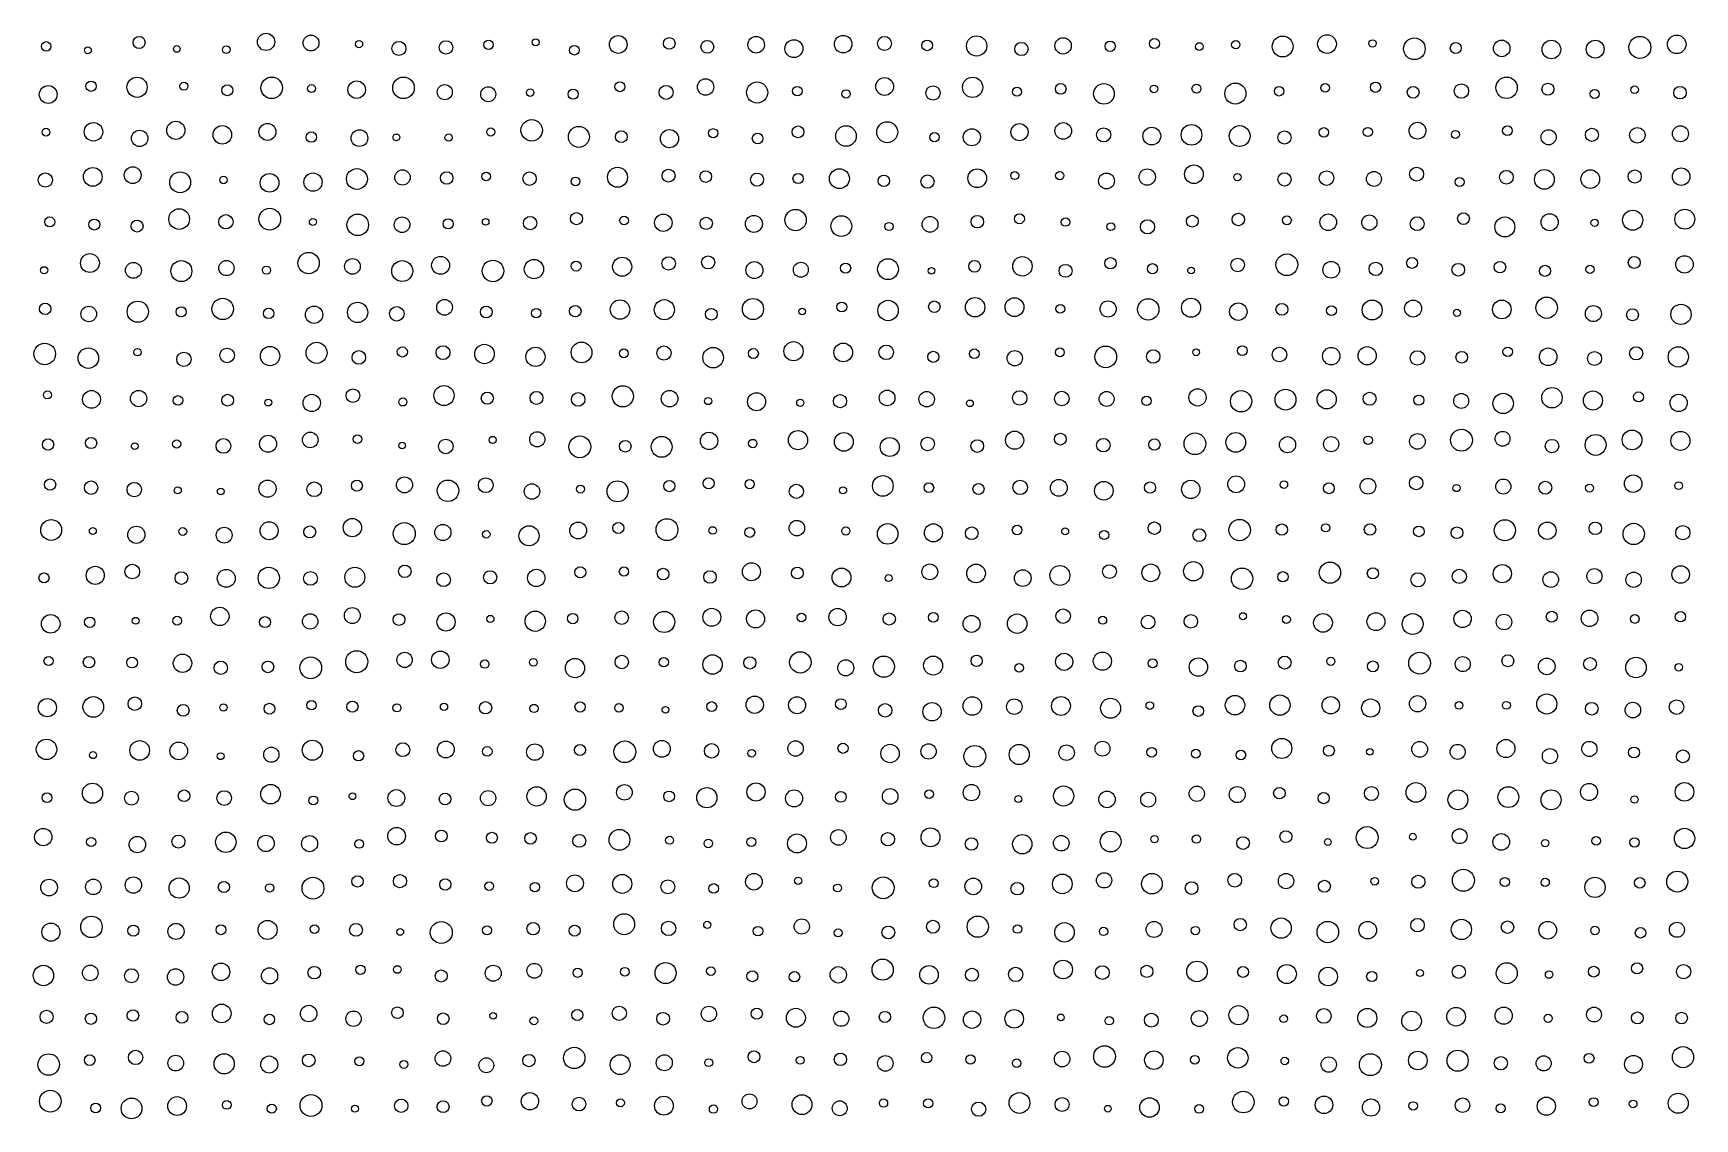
# Model space of a CAD drawing. Extents: x -295 to 305, y -195 to 205.
# Drawn here: x 229.4 to 304.6, y 5.4 to 54.6 of the extents above; entities that cross this region are included whole.
import ezdxf

# ---------------------------------------------------------------- set-up
doc = ezdxf.new("R2010")
doc.units = 0

msp = doc.modelspace()

# ---------------------------------------------------------------- linework, layer by layer
at = {"layer": 'VIA'}
for centre, radius in [((234.1508, 54.1603), 0.273), ((239.9076, 54.1907), 0.3917), ((241.9425, 54.1381), 0.3611), ((244.1183, 54.0915), 0.164), ((245.9244, 53.8932), 0.3194), ((248.0569, 53.9383), 0.3063), ((249.988, 54.0585), 0.2149), ((252.1221, 54.1691), 0.1581), ((255.8638, 54.0716), 0.402), ((258.1766, 54.1188), 0.264), ((259.9013, 53.9654), 0.2897), ((262.1144, 54.0595), 0.3775), ((263.8241, 53.8832), 0.4061), ((266.0571, 54.0864), 0.3989), ((267.9311, 54.1207), 0.3159), ((269.8653, 54.0311), 0.2405), ((272.1053, 54.0049), 0.4604), ((276.0253, 54.0103), 0.3706), ((278.1597, 53.991), 0.2335), ((280.167, 54.1115), 0.2284), ((283.8464, 54.062), 0.1886), ((285.9718, 53.9813), 0.4738), ((287.9817, 54.0902), 0.4258), ((290.0425, 54.1191), 0.1691), ((291.941, 53.8781), 0.4919), ((295.8982, 53.8934), 0.3761), ((298.1509, 53.8443), 0.4203), ((300.1372, 53.8591), 0.4052), ((302.1593, 53.9406), 0.4996), ((303.8305, 54.0782), 0.4204), ((229.9443, 53.9864), 0.2142), ((231.8311, 53.8102), 0.1547), ((235.8629, 53.8686), 0.1505), ((238.1014, 53.8361), 0.1728), ((253.878, 53.8136), 0.2192), ((274.1361, 53.8671), 0.3012), ((282.1982, 53.9791), 0.175), ((293.8184, 53.9097), 0.2507), ((230.0337, 51.8051), 0.4035), ((231.9749, 52.1803), 0.2345), ((234.06, 52.1337), 0.4583), ((236.1821, 52.1798), 0.1843), ((238.1502, 51.9965), 0.2467), ((240.1607, 52.1067), 0.487), ((241.9639, 52.0748), 0.1799), ((244.0112, 52.0213), 0.3972), ((246.1318, 52.1067), 0.4873), ((248.0015, 51.912), 0.3421), ((249.9734, 51.8153), 0.3412), ((251.8715, 51.8912), 0.1703), ((253.8221, 51.8212), 0.2294), ((255.9385, 52.1587), 0.2262), ((258.0335, 51.9014), 0.3179), ((259.8217, 52.1442), 0.3718), ((262.1571, 51.8937), 0.4787), ((263.9793, 51.9565), 0.2149), ((266.1876, 51.8286), 0.1909), ((267.9363, 52.1678), 0.4038), ((270.1302, 51.8707), 0.3243), ((271.924, 52.1295), 0.4599), ((273.9342, 51.9282), 0.2057), ((275.915, 52.0579), 0.2429), ((277.8756, 51.8331), 0.4674), ((280.1375, 52.0556), 0.1717), ((282.0681, 52.0691), 0.2037), ((283.8292, 51.8475), 0.4779), ((285.8108, 51.9506), 0.2148), ((287.8999, 52.1044), 0.1938), ((290.1839, 52.134), 0.2312), ((291.8865, 51.9054), 0.266), ((294.0721, 51.9613), 0.3284), ((296.1216, 52.1076), 0.4853), ((297.9911, 52.045), 0.2705), ((300.1079, 51.8291), 0.2041), ((301.9204, 52.0203), 0.1755), ((303.9761, 51.8856), 0.283), ((232.0839, 50.113), 0.4185), ((235.8173, 50.1798), 0.4139), ((239.9679, 50.1087), 0.3866), ((251.9434, 50.1831), 0.4875), ((268.0511, 50.0952), 0.4761), ((274.047, 50.0973), 0.391), ((276.0299, 50.1527), 0.3782), ((292.0837, 50.1636), 0.3821), ((229.9339, 50.0956), 0.1758), ((234.1751, 49.8153), 0.3725), ((237.9232, 49.9773), 0.4191), ((241.9565, 49.8745), 0.2365), ((244.1354, 49.8283), 0.3792), ((245.8089, 49.863), 0.1511), ((248.1761, 49.8503), 0.1659), ((250.0863, 50.1057), 0.1831), ((254.0798, 49.8839), 0.4762), ((256.0024, 49.8925), 0.2694), ((258.1846, 49.8035), 0.4122), ((260.1666, 50.0507), 0.2063), ((262.1809, 49.8091), 0.2404), ((264.0138, 50.1116), 0.2665), ((266.1865, 49.9214), 0.466), ((270.1928, 49.872), 0.2099), ((271.8886, 49.8659), 0.387), ((277.8604, 49.9748), 0.3192), ((280.0419, 49.9201), 0.403), ((281.842, 49.977), 0.4682), ((284.0258, 49.9216), 0.4713), ((286.0578, 49.8542), 0.2981), ((287.8388, 50.0877), 0.2148), ((289.832, 50.1067), 0.2071), ((293.8005, 49.9927), 0.1814), ((296.1595, 50.1625), 0.2211), ((298.0243, 49.8662), 0.3424), ((299.9903, 49.9764), 0.2956), ((302.0452, 49.9554), 0.3506), ((303.9974, 50.0242), 0.3646), ((229.9014, 47.9278), 0.3218), ((232.0527, 48.071), 0.4242), ((233.8613, 48.1467), 0.3797), ((236.0123, 47.8237), 0.4739), ((240.0642, 47.8003), 0.4228), ((242.0321, 47.8329), 0.4147), ((244.0223, 47.975), 0.4722), ((246.0868, 48.045), 0.3485), ((248.0929, 48.0201), 0.283), ((249.8772, 48.0894), 0.1947), ((251.8455, 47.9885), 0.3038), ((255.829, 48.052), 0.4534), ((258.1427, 48.1253), 0.2948), ((259.8272, 48.0844), 0.2623), ((262.1556, 47.9459), 0.2972), ((264.0139, 47.9987), 0.2309), ((265.8869, 47.9894), 0.4514), ((272.1298, 48.0075), 0.4245), ((273.8317, 48.1301), 0.1834), ((275.8742, 48.1258), 0.1889), ((277.9912, 47.886), 0.3604), ((279.8351, 48.0633), 0.3706), ((281.9508, 48.1905), 0.4226), ((283.9218, 48.0576), 0.1639), ((286.0577, 47.9572), 0.3015), ((287.9616, 48.0142), 0.3286), ((290.1095, 47.9759), 0.3404), ((292.0445, 48.1913), 0.3167), ((296.1124, 48.0558), 0.3081), ((297.8311, 47.9555), 0.4473), ((299.9129, 47.9684), 0.4232), ((301.9253, 48.0892), 0.2978), ((304.0309, 48.0797), 0.3982), ((237.9766, 47.9309), 0.1688), ((253.93, 47.8661), 0.1961), ((267.8975, 47.8936), 0.2598), ((269.877, 47.8561), 0.3018), ((293.9958, 47.836), 0.2069), ((230.1009, 46.0278), 0.2278), ((232.122, 45.9118), 0.2494), ((234.0595, 45.843), 0.2726), ((235.9676, 46.1603), 0.4686), ((238.0825, 46.0342), 0.324), ((240.0702, 46.156), 0.494), ((242.0258, 46.0285), 0.1579), ((244.06, 45.8948), 0.4883), ((246.068, 45.9002), 0.3519), ((248.1557, 45.9422), 0.2324), ((249.856, 46.0362), 0.1505), ((251.8703, 45.9757), 0.303), ((253.9703, 46.1768), 0.2765), ((256.1292, 46.0944), 0.2012), ((257.9088, 45.9916), 0.396), ((259.8511, 45.9644), 0.2773), ((262.0128, 45.9411), 0.3844), ((263.8991, 46.1121), 0.4837), ((265.9733, 45.8393), 0.4701), ((268.1334, 45.8208), 0.1867), ((269.9943, 45.9186), 0.358), ((272.1359, 46.0399), 0.2799), ((274.0437, 46.1726), 0.2281), ((276.1301, 46.0236), 0.1934), ((278.1875, 45.8109), 0.1756), ((279.8486, 45.8066), 0.3215), ((281.8812, 46.0611), 0.2668), ((283.966, 46.1371), 0.2824), ((286.1628, 46.1051), 0.2037), ((288.0408, 46.0157), 0.376), ((289.9013, 45.9986), 0.3451), ((292.0701, 45.9481), 0.3141), ((294.1676, 46.1798), 0.266), ((296.0419, 45.8003), 0.4531), ((298.0713, 46.0159), 0.3872), ((300.1094, 45.9929), 0.1646), ((301.8347, 46.105), 0.4557), ((304.1967, 46.1532), 0.4512), ((231.9234, 44.1638), 0.428), ((241.8326, 44.1621), 0.4859), ((247.8134, 44.0599), 0.4051), ((256.0406, 43.9971), 0.4326), ((258.1489, 44.1465), 0.3047), ((259.9415, 44.1938), 0.2977), ((274.1798, 44.0171), 0.4414), ((286.1625, 44.0892), 0.4926), ((301.9073, 44.1923), 0.2713), ((304.1812, 44.1028), 0.3961), ((229.8482, 43.8383), 0.1624), ((233.8934, 43.8338), 0.3602), ((236.0655, 43.8015), 0.4752), ((238.1098, 43.9379), 0.3448), ((239.9243, 43.8421), 0.1848), ((243.8203, 44.0128), 0.354), ((246.0737, 43.8017), 0.4751), ((250.1865, 43.8073), 0.4885), ((252.0449, 43.8909), 0.4374), ((253.9568, 44.025), 0.2235), ((262.0358, 43.8462), 0.3868), ((264.1393, 43.862), 0.3385), ((266.1675, 43.9309), 0.2298), ((268.0879, 43.8895), 0.4725), ((270.0583, 43.8141), 0.1523), ((272.0099, 44.0174), 0.2659), ((276.1356, 43.8125), 0.2936), ((278.173, 44.1529), 0.2574), ((280.0755, 43.9098), 0.2293), ((281.8227, 43.8294), 0.1519), ((283.9355, 44.0779), 0.3074), ((288.1726, 43.8599), 0.3774), ((290.1905, 43.8995), 0.3042), ((291.8365, 44.1685), 0.2457), ((293.929, 43.8631), 0.2854), ((295.8184, 43.9794), 0.2629), ((297.8645, 43.8107), 0.2508), ((299.8978, 43.8762), 0.1855), ((229.8958, 42.091), 0.2583), ((231.8718, 41.8549), 0.3538), ((234.0904, 41.9578), 0.4801), ((236.056, 41.9539), 0.2306), ((237.9394, 42.0862), 0.4857), ((242.0809, 41.8231), 0.3916), ((244.054, 41.9273), 0.4603), ((245.8293, 41.8637), 0.3297), ((247.9937, 42.1556), 0.3573), ((249.8837, 41.9472), 0.2683), ((253.917, 41.985), 0.2596), ((255.9432, 42.0559), 0.4414), ((257.953, 42.049), 0.4568), ((261.9684, 42.0808), 0.4786), ((265.9957, 42.1726), 0.2243), ((268.0901, 42.0134), 0.4615), ((270.1878, 42.1841), 0.2613), ((272.035, 42.1623), 0.4404), ((273.8187, 42.166), 0.4269), ((275.8979, 42.0869), 0.1987), ((278.0637, 42.081), 0.366), ((279.8809, 42.0635), 0.4839), ((281.8209, 42.1405), 0.4322), ((283.9607, 41.9592), 0.3962), ((285.9398, 42.0664), 0.269), ((288.1857, 42.0098), 0.2221), ((290.0301, 42.0364), 0.4528), ((291.8852, 42.1013), 0.3842), ((295.9054, 42.062), 0.4219), ((297.9368, 42.1404), 0.4844), ((300.0525, 41.8716), 0.3636), ((304.0228, 41.8384), 0.4603), ((240.0243, 41.8818), 0.2379), ((252.1473, 41.8927), 0.2153), ((260.0842, 41.8434), 0.2641), ((264.1986, 41.9675), 0.1532), ((293.871, 41.907), 0.1605), ((301.8259, 41.8179), 0.2702), ((229.8743, 40.0429), 0.4906), ((231.8505, 39.8544), 0.4641), ((234.0783, 40.1219), 0.1672), ((236.1821, 39.8014), 0.3243), ((238.1393, 39.9789), 0.3304), ((240.0854, 39.9486), 0.4377), ((242.1948, 40.0949), 0.4766), ((244.1084, 39.8859), 0.3078), ((246.0809, 40.1345), 0.2314), ((247.9232, 40.1027), 0.3137), ((249.8047, 40.042), 0.4416), ((252.1121, 39.9137), 0.4369), ((254.2, 40.112), 0.4706), ((256.1171, 40.0726), 0.202), ((257.9367, 40.0845), 0.321), ((260.163, 39.8772), 0.4668), ((261.9895, 40.0628), 0.2254), ((263.8063, 40.1677), 0.4364), ((266.0602, 40.1129), 0.4224), ((268.0087, 40.119), 0.33), ((270.1414, 39.9134), 0.2535), ((272.0038, 40.0531), 0.2188), ((273.8341, 39.8482), 0.3455), ((275.8745, 40.1171), 0.1982), ((277.9541, 39.911), 0.4934), ((280.1086, 39.9277), 0.3051), ((282.0547, 40.1189), 0.1539), ((284.1443, 40.1917), 0.2173), ((285.825, 40.0157), 0.3298), ((288.1721, 39.9443), 0.394), ((289.8011, 39.9621), 0.4136), ((292.0804, 39.8647), 0.3285), ((294.0903, 39.8961), 0.2661), ((296.1709, 40.1429), 0.2154), ((298.0057, 39.9152), 0.3989), ((300.1083, 39.8392), 0.3177), ((301.9918, 40.0705), 0.2981), ((303.9019, 39.9103), 0.4603), ((243.842, 38.1551), 0.3097), ((247.968, 38.1579), 0.4569), ((256.0696, 38.1221), 0.4796), ((268.0495, 38.0487), 0.3541), ((282.1156, 38.0751), 0.3901), ((286.104, 37.9733), 0.4732), ((287.9693, 37.9866), 0.4348), ((298.1762, 38.0605), 0.4644), ((230, 38.1868), 0.1819), ((231.9943, 37.9853), 0.4031), ((234.128, 38.0218), 0.3693), ((235.9157, 37.9369), 0.2177), ((238.1639, 37.9479), 0.2663), ((240.0062, 37.8425), 0.1564), ((241.9748, 37.8239), 0.39), ((246.102, 37.8699), 0.1847), ((249.9327, 38.0388), 0.2763), ((252.1599, 38.0503), 0.2944), ((254.0476, 37.9827), 0.3088), ((258.192, 38.0163), 0.3755), ((259.9392, 37.9076), 0.1613), ((262.1329, 37.8792), 0.4096), ((264.1132, 37.8304), 0.1631), ((265.9152, 37.9031), 0.298), ((269.8413, 37.9926), 0.3499), ((271.8017, 37.8058), 0.1509), ((274.0591, 38.0491), 0.3267), ((275.9614, 38.0211), 0.3299), ((277.9941, 38.0029), 0.3397), ((279.8055, 37.9172), 0.2138), ((284.0902, 37.8978), 0.4831), ((289.9135, 38.0126), 0.2937), ((292.1418, 37.9505), 0.2321), ((294.0627, 37.9143), 0.3383), ((295.9656, 37.8001), 0.4613), ((300.0349, 37.9346), 0.4329), ((302.1001, 38.0982), 0.2252), ((303.9179, 37.8244), 0.3917), ((230.0251, 35.9379), 0.2575), ((231.9771, 36.0051), 0.2531), ((235.8527, 35.9666), 0.1865), ((237.9745, 35.8749), 0.3346), ((239.9956, 35.9708), 0.3858), ((241.9057, 36.1471), 0.3549), ((244.0498, 36.183), 0.1983), ((248.0482, 35.8537), 0.3296), ((250.1746, 36.1463), 0.1624), ((252.1947, 36.1748), 0.3443), ((254.1216, 35.8345), 0.4932), ((257.8314, 35.8317), 0.473), ((259.9787, 36.1008), 0.3944), ((261.9597, 35.9842), 0.1897), ((264.0108, 36.1391), 0.4364), ((266.0865, 36.0587), 0.4255), ((268.1655, 35.8271), 0.4302), ((269.8854, 35.9635), 0.3091), ((272.1334, 35.8705), 0.2882), ((273.8264, 36.1342), 0.4117), ((275.8983, 36.1831), 0.2673), ((277.8481, 35.9093), 0.3079), ((280.1586, 35.9382), 0.2565), ((281.9968, 35.9754), 0.4936), ((283.8478, 36.0347), 0.4468), ((286.1956, 35.9294), 0.366), ((288.1686, 35.9545), 0.3444), ((289.8488, 36.1322), 0.192), ((292.0796, 36.0775), 0.3543), ((294.0762, 36.1347), 0.499), ((295.9378, 36.1999), 0.3359), ((298.1776, 35.87), 0.3041), ((300.1553, 35.9211), 0.474), ((301.8053, 36.1474), 0.4466), ((303.9984, 36.1042), 0.432), ((233.9516, 35.8645), 0.1507), ((246.0765, 35.8934), 0.1504), ((256.1841, 35.8585), 0.2618), ((230.1192, 34.1236), 0.2554), ((231.9781, 33.982), 0.3043), ((233.9342, 33.8938), 0.3278), ((235.9053, 33.8609), 0.1586), ((237.8518, 33.8091), 0.1545), ((239.972, 33.9371), 0.3904), ((242.087, 33.9117), 0.3353), ((244.0202, 34.0767), 0.2492), ((246.1776, 34.1087), 0.3635), ((248.1486, 33.8416), 0.4863), ((249.8607, 34.0952), 0.3357), ((251.9537, 33.8089), 0.3509), ((254.155, 33.9175), 0.1785), ((255.8322, 33.8163), 0.4767), ((258.1798, 34.0538), 0.2524), ((259.9636, 34.1785), 0.252), ((261.8217, 34.1406), 0.2072), ((263.936, 33.8163), 0.3191), ((266.0546, 33.8627), 0.1601), ((267.8548, 34.0633), 0.4691), ((269.9394, 33.9855), 0.2185), ((272.1895, 33.9263), 0.2498), ((274.0763, 33.9962), 0.3273), ((275.8289, 33.9777), 0.3819), ((277.8686, 33.8439), 0.421), ((279.9658, 33.9884), 0.252), ((281.8105, 33.9032), 0.4158), ((283.866, 34.1365), 0.381), ((286.0294, 34.1201), 0.1699), ((288.0685, 33.9551), 0.2459), ((289.839, 34.0495), 0.3551), ((292.0227, 34.1919), 0.3082), ((293.8515, 33.965), 0.163), ((295.9728, 34.033), 0.3416), ((297.8751, 33.9787), 0.2921), ((299.8792, 33.964), 0.1797), ((301.8556, 34.1661), 0.3969), ((303.9189, 34.0747), 0.1773), ((230.1677, 32.0651), 0.474), ((240.0416, 32.0288), 0.4087), ((243.8175, 32.1731), 0.4138), ((246.1685, 31.8988), 0.4982), ((254.05, 32.041), 0.3799), ((255.8711, 32.1569), 0.2494), ((258.0709, 32.0789), 0.4957), ((263.9579, 32.1485), 0.3531), ((280.1595, 32.1482), 0.2828), ((284.0235, 32.0611), 0.4856), ((296.0429, 32.053), 0.479), ((297.9651, 32.0312), 0.3954), ((300.1388, 32.1434), 0.283), ((232.0552, 32.0241), 0.1577), ((234.0266, 31.8484), 0.3891), ((236.1315, 31.9975), 0.1761), ((238.0045, 31.8315), 0.3606), ((241.8837, 31.9782), 0.2702), ((247.917, 31.9513), 0.3679), ((249.8846, 31.8668), 0.1691), ((251.8212, 31.801), 0.4553), ((260.1452, 32.0423), 0.1719), ((261.8237, 31.9553), 0.2248), ((266.178, 32.0175), 0.1838), ((268.0732, 31.8869), 0.4659), ((270.1444, 31.9361), 0.4094), ((271.8845, 31.9164), 0.2849), ((273.9385, 32.0646), 0.2177), ((276.1161, 32.0033), 0.1576), ((277.8848, 31.8385), 0.209), ((282.1983, 31.828), 0.2907), ((285.9339, 32.0831), 0.2562), ((287.9251, 32.1638), 0.1851), ((289.9304, 32.09), 0.2613), ((292.1447, 32.0005), 0.2402), ((293.8697, 31.9395), 0.2663), ((301.8795, 31.8876), 0.4834), ((304.1061, 31.9422), 0.3227), ((229.841, 29.8971), 0.2273), ((232.1645, 30.0071), 0.4111), ((233.8409, 30.1815), 0.3335), ((236.0683, 29.8861), 0.288), ((238.1015, 29.8725), 0.4052), ((240.0283, 29.8944), 0.4833), ((241.9184, 29.8706), 0.3111), ((243.9263, 29.9224), 0.4534), ((246.1898, 30.1889), 0.2831), ((247.9461, 29.8087), 0.3093), ((250.0599, 29.9204), 0.2999), ((252.1517, 29.8905), 0.3929), ((254.1429, 30.1424), 0.2507), ((256.1239, 30.1833), 0.2107), ((257.9008, 30.0664), 0.2631), ((260.0207, 29.937), 0.2823), ((261.9008, 30.1735), 0.4076), ((263.981, 30.1118), 0.2678), ((265.9805, 29.9107), 0.427), ((269.9822, 30.1665), 0.3572), ((272.0784, 30.0954), 0.4236), ((274.1925, 29.8815), 0.3778), ((275.8775, 30.0026), 0.4513), ((278.1281, 30.1782), 0.3137), ((279.9984, 30.1222), 0.4011), ((281.923, 30.1924), 0.4377), ((284.1334, 29.8537), 0.4859), ((285.9854, 29.9453), 0.2336), ((288.1155, 30.129), 0.4814), ((290.0623, 30.0996), 0.2543), ((292.1054, 29.8064), 0.3229), ((293.9789, 29.9622), 0.3203), ((295.9273, 30.0849), 0.4117), ((298.1226, 29.8166), 0.3552), ((300.1009, 29.972), 0.3407), ((301.8784, 29.8102), 0.3474), ((304.0073, 30.0483), 0.3964), ((268.1161, 29.8872), 0.1565), ((230.147, 27.8096), 0.4211), ((231.9156, 27.8836), 0.2353), ((233.9991, 27.9486), 0.155), ((235.8781, 27.9533), 0.1999), ((237.8094, 28.1488), 0.4165), ((239.8561, 27.8876), 0.2495), ((241.9017, 27.9203), 0.3492), ((243.8131, 28.1863), 0.3614), ((245.9291, 28.0045), 0.2652), ((248.0612, 27.8942), 0.4122), ((250.069, 28.0329), 0.1633), ((252.1047, 27.9294), 0.4611), ((253.8023, 28.0494), 0.2353), ((256.0217, 28.0906), 0.3078), ((257.9475, 27.8972), 0.4791), ((260.103, 28.1087), 0.4062), ((262.0857, 28.0347), 0.4085), ((264.1692, 28.1005), 0.1917), ((265.8036, 28.1151), 0.395), ((268.1464, 28.0297), 0.2761), ((270.1449, 28.1066), 0.2202), ((271.8737, 27.8093), 0.3864), ((273.9415, 27.8186), 0.4406), ((276.025, 28.1591), 0.3293), ((277.8159, 27.9714), 0.1807), ((279.8755, 27.8883), 0.3081), ((281.8132, 27.9243), 0.3076), ((284.1723, 28.158), 0.1582), ((286.1423, 28.0065), 0.1788), ((287.8019, 27.8548), 0.4247), ((290.1992, 27.911), 0.4053), ((291.8626, 27.8018), 0.4727), ((294.1251, 28.0357), 0.3941), ((296.0028, 27.8944), 0.3536), ((298.1659, 28.1331), 0.2484), ((299.8813, 28.0602), 0.3757), ((301.9329, 28.0341), 0.201), ((303.9992, 28.1322), 0.2358), ((236.1183, 26.0235), 0.4168), ((244.0141, 26.0931), 0.4998), ((246.1836, 26.1768), 0.346), ((247.8018, 26.1844), 0.395), ((256.0251, 26.0802), 0.3043), ((260.1376, 25.9683), 0.4402), ((264.1161, 26.0613), 0.4839), ((272.1059, 26.1337), 0.2562), ((276.0709, 26.0909), 0.3881), ((277.8028, 26.1192), 0.4116), ((292.1784, 26.0283), 0.4948), ((296.1766, 26.1348), 0.2702), ((230.0498, 26.1276), 0.2081), ((231.8811, 26.0749), 0.2598), ((233.8366, 26.0567), 0.2462), ((237.8519, 25.8197), 0.3026), ((239.9873, 25.8603), 0.2639), ((241.9287, 25.8189), 0.4934), ((249.8138, 25.9864), 0.1883), ((252.0151, 26.0671), 0.1762), ((253.9028, 25.8055), 0.4356), ((257.9242, 26.0694), 0.2123), ((261.8277, 26.0394), 0.2758), ((266.174, 25.8183), 0.3644), ((267.8963, 25.8701), 0.4791), ((270.1323, 25.92), 0.431), ((274.0361, 25.8139), 0.194), ((280.0833, 26.0206), 0.1994), ((282.1527, 25.8497), 0.4156), ((284.0593, 25.8969), 0.2652), ((286.0627, 26.0527), 0.2932), ((288.1557, 26.1103), 0.1855), ((290.0619, 25.8803), 0.2489), ((294.1354, 25.986), 0.3399), ((297.9378, 25.8834), 0.378), ((299.9026, 25.9879), 0.2923), ((301.9852, 25.8325), 0.4661), ((303.924, 25.8404), 0.1704), ((229.9928, 24.0114), 0.4127), ((232.0763, 24.043), 0.4685), ((233.9579, 24.1904), 0.3058), ((236.1492, 23.8875), 0.2673), ((237.9717, 24.019), 0.1633), ((240.0588, 23.9634), 0.2464), ((241.9668, 24.123), 0.2142), ((243.8176, 24.0574), 0.2549), ((245.8313, 24.0034), 0.1823), ((247.9688, 24.0514), 0.1654), ((249.8513, 24.0061), 0.2786), ((252.0488, 23.9738), 0.1882), ((254.1355, 24.0416), 0.2322), ((255.8953, 24.0038), 0.1914), ((260.1006, 24.0593), 0.2249), ((262.0483, 24.1437), 0.3945), ((263.9665, 24.121), 0.3843), ((265.9535, 24.1722), 0.2457), ((267.9612, 23.8906), 0.305), ((270.0874, 23.826), 0.4158), ((271.9098, 24.0863), 0.4226), ((273.8116, 24.0546), 0.351), ((275.9255, 24.0874), 0.4273), ((278.1734, 23.9847), 0.4527), ((279.9539, 24.1057), 0.1728), ((282.1482, 23.8583), 0.2416), ((283.8139, 24.1238), 0.4406), ((285.8493, 24.1263), 0.4598), ((288.1533, 24.1178), 0.3926), ((289.9632, 23.9935), 0.4117), ((292.0847, 24.1871), 0.3691), ((293.9649, 24.1136), 0.1742), ((296.1133, 24.1159), 0.1792), ((297.9402, 24.1792), 0.4553), ((299.9794, 23.961), 0.288), ((301.8433, 23.9022), 0.3519), ((303.8216, 24.0356), 0.3301), ((257.9992, 23.9156), 0.1505), ((285.933, 22.164), 0.4558), ((229.9566, 22.1218), 0.4626), ((232.066, 21.8595), 0.1583), ((234.1769, 22.0731), 0.4467), ((235.9466, 22.0471), 0.4012), ((237.8477, 21.8076), 0.1528), ((240.1439, 21.879), 0.3448), ((242.0019, 22.0819), 0.4548), ((244.096, 21.8301), 0.2339), ((246.1042, 22.1053), 0.3139), ((248.0511, 22.1131), 0.3817), ((249.9266, 22.0262), 0.2198), ((252.0858, 21.997), 0.373), ((254.1293, 22.0951), 0.2516), ((256.1646, 22.0122), 0.4934), ((257.8391, 22.1458), 0.3832), ((260.0955, 22.053), 0.3277), ((261.9083, 21.942), 0.1709), ((263.9024, 22.1597), 0.3481), ((266.0498, 22.1694), 0.2295), ((268.1809, 21.9337), 0.4162), ((269.9282, 22.0297), 0.346), ((272.0222, 21.805), 0.4922), ((274.0351, 21.8889), 0.4569), ((276.1821, 21.9698), 0.3517), ((277.8087, 22.1523), 0.3378), ((280.0389, 21.9896), 0.2178), ((282.0412, 21.9255), 0.1984), ((284.0796, 21.8645), 0.2172), ((288.0665, 22.0578), 0.2488), ((289.9212, 22.0133), 0.1504), ((292.1825, 22.1221), 0.3594), ((293.9057, 22.0055), 0.3417), ((296.0895, 22.1592), 0.4107), ((298.0859, 21.8123), 0.3457), ((299.8739, 22.1399), 0.3433), ((301.8927, 21.9784), 0.248), ((304.1108, 21.8039), 0.2923), ((232.0402, 20.1329), 0.4576), ((240.1091, 20.0895), 0.4434), ((252.166, 19.9881), 0.4385), ((256.1444, 20.1725), 0.3518), ((259.8786, 19.9296), 0.4605), ((262.1048, 20.1859), 0.4129), ((268.1876, 19.9885), 0.3538), ((271.8687, 20.1604), 0.3715), ((276.0496, 20.008), 0.457), ((282.0827, 20.1085), 0.347), ((283.9153, 20.0697), 0.3638), ((285.8255, 20.1325), 0.2609), ((289.9944, 20.1168), 0.3168), ((292.0117, 20.1681), 0.447), ((296.1976, 19.9566), 0.4703), ((299.8579, 20.1889), 0.3864), ((304.1841, 20.1958), 0.4224), ((229.9786, 19.9304), 0.2155), ((233.8062, 19.9079), 0.3155), ((236.1901, 20.0162), 0.263), ((238.0062, 19.9157), 0.3324), ((242.0442, 19.8047), 0.2017), ((243.8164, 19.9951), 0.1513), ((245.8093, 19.9152), 0.3818), ((248.0161, 19.8716), 0.2641), ((249.9663, 19.9097), 0.3461), ((253.9023, 19.841), 0.4819), ((258.1687, 19.9906), 0.2424), ((263.8336, 19.8991), 0.3875), ((265.9528, 19.9671), 0.2442), ((269.9489, 20.0851), 0.1942), ((273.9983, 19.8697), 0.1566), ((278.0129, 19.8517), 0.3745), ((279.8789, 19.8398), 0.3376), ((287.8303, 19.9098), 0.2551), ((293.9154, 19.8357), 0.4501), ((298.1362, 19.8335), 0.4534), ((301.9155, 19.8481), 0.1679), ((229.8065, 18.146), 0.3923), ((231.9801, 17.9208), 0.2063), ((234.0699, 17.8045), 0.3736), ((235.9366, 17.9406), 0.2946), ((238.0793, 17.9107), 0.4642), ((239.8995, 17.8581), 0.3736), ((241.8798, 17.8466), 0.3633), ((245.8204, 18.1859), 0.3998), ((247.8458, 18.1934), 0.2664), ((250.1385, 18.1125), 0.2487), ((251.8894, 18.0867), 0.2633), ((254.0982, 17.9739), 0.2922), ((255.9186, 18.0196), 0.4724), ((258.1918, 17.9999), 0.18), ((261.8948, 17.9191), 0.2041), ((263.964, 17.8574), 0.4301), ((265.8408, 18.1298), 0.3538), ((268.0862, 18.0472), 0.3013), ((270.0137, 18.1337), 0.4295), ((271.8742, 17.8344), 0.2835), ((274.1736, 17.8221), 0.4387), ((275.9411, 17.8687), 0.3527), ((278.1768, 17.9419), 0.4713), ((280.1637, 18.051), 0.17), ((282.0658, 18.0541), 0.1911), ((284.1791, 17.8717), 0.2892), ((286.1177, 18.165), 0.27), ((288.0188, 17.9228), 0.153), ((289.8012, 18.1227), 0.4978), ((291.8725, 18.1605), 0.1547), ((293.993, 18.1854), 0.336), ((295.88, 17.9248), 0.3761), ((300.177, 17.9746), 0.1951), ((301.9166, 17.9016), 0.2149), ((304.1834, 18.0815), 0.461), ((244.122, 17.8358), 0.1996), ((259.9466, 17.8525), 0.193), ((297.8644, 17.8706), 0.1663), ((294.1636, 16.185), 0.4982), ((303.8552, 16.1258), 0.476), ((230.0712, 15.8582), 0.3786), ((232.0776, 15.8869), 0.351), ((233.8931, 15.9694), 0.3692), ((235.9645, 15.8351), 0.4575), ((237.9939, 15.8805), 0.253), ((240.067, 15.8384), 0.1914), ((242.0296, 15.826), 0.4947), ((244.051, 16.1352), 0.2571), ((245.972, 16.1482), 0.2993), ((248.0282, 15.9946), 0.2561), ((250.0208, 15.9235), 0.1965), ((252.087, 15.8739), 0.2162), ((253.9009, 16.0497), 0.3814), ((256.0471, 16.0214), 0.4295), ((258.1096, 15.8909), 0.3142), ((260.1884, 15.8151), 0.2197), ((262.015, 16.1224), 0.3778), ((264.0184, 16.1655), 0.1639), ((265.8023, 15.838), 0.1787), ((267.871, 15.8467), 0.4934), ((270.1614, 16.0542), 0.2009), ((271.9539, 15.9111), 0.3774), ((273.9442, 15.8082), 0.285), ((275.9876, 16.0215), 0.4462), ((277.8803, 16.1833), 0.3458), ((280.0481, 16.0324), 0.467), ((281.8434, 15.8332), 0.2881), ((283.8024, 16.1884), 0.312), ((286.1247, 16.1511), 0.3474), ((287.8614, 15.9162), 0.2719), ((290.1484, 16.1443), 0.1731), ((292.1204, 16.1196), 0.2962), ((296.0414, 16.1069), 0.2067), ((297.8703, 16.0903), 0.1866), ((300.1267, 15.8669), 0.4592), ((302.1556, 16.0698), 0.2393), ((231.9921, 14.0759), 0.4863), ((239.9727, 13.9367), 0.4323), ((247.8445, 13.8212), 0.4985), ((256.1324, 14.1944), 0.4747), ((258.1442, 14.0076), 0.3273), ((259.8976, 14.1645), 0.1622), ((264.1805, 14.0897), 0.3439), ((270.127, 14.0802), 0.2921), ((272.1568, 14.0852), 0.4819), ((280.1462, 13.9568), 0.3623), ((284.0521, 14.1764), 0.2785), ((285.9015, 14.0189), 0.4596), ((288.0192, 13.8393), 0.4865), ((289.8282, 13.9242), 0.3986), ((292.0849, 14.1537), 0.3076), ((294.0732, 13.9585), 0.4588), ((296.1635, 14.0612), 0.2838), ((297.9851, 13.9239), 0.4003), ((230.1558, 13.8356), 0.4105), ((233.8941, 13.9015), 0.2519), ((235.8218, 13.869), 0.366), ((237.8623, 13.9431), 0.2233), ((242.0974, 13.9706), 0.1948), ((243.9822, 13.94), 0.2917), ((245.9853, 13.8444), 0.1521), ((249.9176, 13.92), 0.2049), ((252.0104, 13.9936), 0.2848), ((253.8876, 13.9042), 0.2525), ((262.1981, 13.8809), 0.2162), ((265.829, 13.802), 0.1795), ((268.1024, 13.8225), 0.2905), ((273.9594, 13.9767), 0.192), ((276.0875, 13.8259), 0.4423), ((277.8589, 13.8713), 0.1919), ((282.0193, 13.9056), 0.1895), ((300.1267, 13.9112), 0.1939), ((302.1917, 13.8051), 0.2375), ((303.8396, 13.9428), 0.342), ((229.8161, 11.8695), 0.4624), ((231.9375, 11.9876), 0.3539), ((233.8072, 11.8591), 0.3187), ((235.8047, 11.8025), 0.3729), ((237.8653, 12.0369), 0.3956), ((240.0631, 11.8522), 0.3661), ((242.0898, 11.9985), 0.2847), ((244.1848, 12.1302), 0.2114), ((245.8543, 12.1422), 0.1727), ((247.8441, 11.8487), 0.275), ((250.1991, 11.9723), 0.3603), ((252.0619, 12.0848), 0.3363), ((254.0231, 11.9952), 0.2087), ((256.1613, 12.0433), 0.1958), ((258.0094, 11.9808), 0.4782), ((260.0662, 12.0697), 0.1963), ((261.9409, 11.8365), 0.2474), ((263.8483, 11.8156), 0.2379), ((265.8342, 11.9017), 0.3711), ((267.8456, 12.1376), 0.4806), ((269.9474, 11.9024), 0.4201), ((271.8943, 11.9028), 0.295), ((273.8732, 11.9181), 0.3262), ((276.0266, 12.1406), 0.4215), ((277.8023, 12.0021), 0.3137), ((279.8156, 12.0578), 0.2763), ((282.0888, 12.0559), 0.4655), ((284.1783, 12.0314), 0.2469), ((286.1643, 11.9368), 0.4309), ((288.0339, 11.824), 0.4196), ((290.0095, 11.8277), 0.2308), ((292.1949, 11.9816), 0.1584), ((293.9556, 12.0378), 0.2981), ((296.1292, 11.9727), 0.4752), ((298.0478, 11.9146), 0.1708), ((300.0704, 12.0446), 0.2438), ((302.0359, 12.1941), 0.2538), ((304.1414, 12.0445), 0.3211), ((237.8935, 10.1495), 0.423), ((229.9603, 9.9985), 0.2974), ((231.9689, 9.9118), 0.2552), ((233.8719, 10.0595), 0.2608), ((236.0924, 9.9749), 0.2675), ((240.0574, 9.8779), 0.2364), ((241.838, 10.1459), 0.3728), ((243.8686, 9.9124), 0.3482), ((245.8563, 10.1834), 0.2614), ((247.9331, 9.9122), 0.2623), ((250.1905, 10.0465), 0.1513), ((252.0398, 9.8149), 0.1763), ((254.013, 10.0788), 0.2494), ((255.9122, 10.1566), 0.3194), ((257.8972, 9.911), 0.2898), ((259.9723, 10.1312), 0.3485), ((262.1431, 10.1387), 0.2529), ((263.9141, 9.9536), 0.43), ((265.9692, 9.9136), 0.3458), ((267.9465, 9.9905), 0.2551), ((270.1712, 9.9531), 0.4858), ((271.8987, 9.8712), 0.3954), ((273.8085, 9.9057), 0.4208), ((275.9199, 9.9717), 0.1536), ((278.1142, 9.8192), 0.1885), ((280.0207, 9.844), 0.3143), ((282.1965, 9.9199), 0.3634), ((283.9742, 10.0697), 0.4342), ((286.0213, 9.9095), 0.172), ((287.8379, 10.0372), 0.3329), ((289.8084, 9.9454), 0.4319), ((291.8161, 9.8067), 0.4447), ((293.8316, 10.0031), 0.4229), ((295.9889, 10.0493), 0.3877), ((298.0037, 9.928), 0.1853), ((300.0811, 10.1008), 0.3364), ((302.0461, 9.946), 0.2708), ((304.0516, 9.9418), 0.264), ((230.0531, 7.8343), 0.4871), ((233.9929, 8.155), 0.3261), ((238.0065, 7.8694), 0.458), ((241.8407, 8.0209), 0.2857), ((247.9184, 8.1062), 0.3525), ((251.8179, 8.0117), 0.2785), ((253.8682, 8.1338), 0.485), ((262.0152, 8.1874), 0.2686), ((265.9318, 8.0688), 0.2819), ((269.8395, 8.1455), 0.2358), ((275.9796, 8.0832), 0.3527), ((277.9019, 8.1983), 0.4895), ((280.1371, 8.0322), 0.4203), ((283.9402, 8.1392), 0.4626), ((289.9481, 7.8278), 0.4973), ((292.0965, 8.0189), 0.4216), ((293.9007, 8.009), 0.4784), ((299.8565, 8.1162), 0.2262), ((304.1166, 8.1696), 0.4807), ((231.9131, 8.0318), 0.2398), ((235.811, 7.8982), 0.3563), ((240.047, 7.8361), 0.3857), ((244.1355, 7.9848), 0.2025), ((246.1478, 7.8404), 0.18), ((249.8868, 7.8017), 0.3363), ((255.949, 7.8306), 0.45), ((257.9512, 7.9144), 0.3638), ((259.9658, 7.9191), 0.1788), ((264.1072, 8.0238), 0.1766), ((267.9682, 7.8855), 0.3514), ((271.8273, 8.0624), 0.2071), ((273.9177, 7.8969), 0.1904), ((281.9901, 8.0542), 0.1968), ((286.0662, 7.9963), 0.1684), ((288.0641, 7.8309), 0.3478), ((295.8597, 7.8946), 0.3022), ((297.8002, 7.8868), 0.3427), ((301.8715, 7.8458), 0.4059), ((230.1277, 6.1745), 0.492), ((232.1825, 5.8637), 0.221), ((233.8087, 5.8465), 0.4704), ((235.8731, 5.9543), 0.4265), ((238.1239, 6.0052), 0.1997), ((240.1645, 5.8322), 0.2064), ((241.939, 5.9791), 0.4961), ((246.03, 5.9659), 0.3037), ((247.93, 5.9241), 0.2704), ((249.9103, 6.1848), 0.2364), ((251.8601, 6.1689), 0.3922), ((254.0863, 6.0408), 0.3092), ((255.9655, 6.0986), 0.1806), ((257.9332, 5.9698), 0.4271), ((261.8127, 6.1662), 0.3391), ((264.1906, 6.0167), 0.4497), ((265.9014, 5.8505), 0.3397), ((267.8864, 6.0867), 0.1865), ((269.9113, 6.0753), 0.2102), ((272.1945, 5.8115), 0.3218), ((274.0442, 6.0934), 0.4709), ((275.9765, 6.0234), 0.3194), ((279.9387, 5.8869), 0.4445), ((284.1899, 6.1346), 0.4905), ((286.0205, 6.1607), 0.2127), ((287.8454, 6.0081), 0.3994), ((289.9749, 5.8864), 0.3914), ((291.8866, 5.9586), 0.1894), ((294.1252, 5.99), 0.3282), ((295.8529, 5.8481), 0.1996), ((297.9219, 5.9466), 0.4108), ((300.0682, 6.1318), 0.1994), ((301.8553, 6.0493), 0.1741), ((303.8977, 6.0801), 0.4532), ((243.9321, 5.8333), 0.1594), ((260.1791, 5.8145), 0.1868), ((278.0495, 5.8344), 0.1511), ((282.186, 5.8221), 0.1978)]:
    msp.add_circle(centre, radius, dxfattribs=at)

doc.saveas('drawing.dxf')
